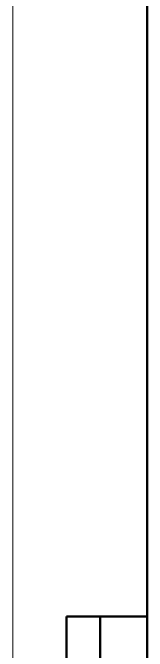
# Model space of a CAD drawing. Header units: inches. Extents: x 10 to 430, y -15 to 282.
# Drawn here: x 9.8 to 29.8, y 129.8 to 224.7 of the extents above; entities that cross this region are included whole.
import ezdxf

# ---------------------------------------------------------------- set-up
doc = ezdxf.new("R2010")
doc.units = ezdxf.units.IN
doc.header["$MEASUREMENT"] = 0
doc.layers.add('ОСНОВНОЙ', color=7, linetype='Continuous', lineweight=25)

msp = doc.modelspace()

# ---------------------------------------------------------------- linework, layer by layer
at = {"color": 7, "linetype": 'Continuous', "lineweight": 18}
msp.add_line((9.832, 281.964), (9.832, -15.036), dxfattribs=at)
at = {"color": 7, "linetype": 'Continuous', "lineweight": 50}
for p, q in [((29.832, -10.036), (29.832, 276.964)), ((29.832, 134.964), (17.832, 134.964)), ((17.832, -10.036), (17.832, 134.964)), ((22.832, -10.036), (22.832, 134.964)), ((29.832, -10.036), (29.832, 134.964))]:
    msp.add_line(p, q, dxfattribs=at)
at = {"layer": 'ОСНОВНОЙ', "linetype": 'Continuous', "lineweight": 18}
for p, q in [((29.832, -10.036), (29.832, 276.964)), ((29.831, 133.464), (29.833, 133.464)), ((29.831, 133.464), (29.833, 133.464))]:
    msp.add_line(p, q, dxfattribs=at)

doc.saveas('drawing.dxf')
